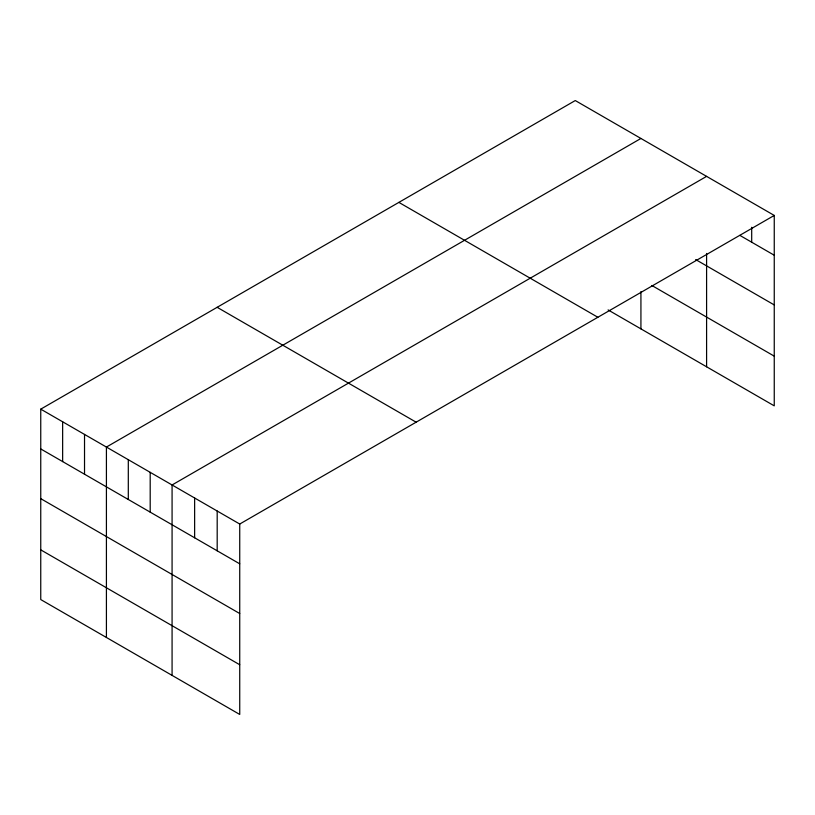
<?xml version="1.0" encoding="UTF-8"?>
<svg xmlns="http://www.w3.org/2000/svg" width="815" height="815" viewBox="0 0 815 815"><rect width="100%" height="100%" fill="white"/><g stroke="black" fill="none" stroke-linecap="round" stroke-linejoin="round"><path stroke-width="1.22" d="M40.75 409.15L239.732 524.035L239.732 714.449L40.75 599.565L40.75 409.15L575.268 100.551L774.25 215.435L774.25 405.85L608.102 309.924M640.926 138.458L106.419 447.058L106.419 637.483M706.595 176.376L172.077 484.966L172.077 675.391M239.732 524.035L774.25 215.435M739.888 235.392L774.25 255.227M695.653 259.557L774.25 304.932M651.878 285.495L774.25 356.145M398.871 202.385L597.864 317.269M217.136 307.306L416.129 422.19M40.75 448.943L239.732 563.827M40.75 498.648L239.732 613.532M40.75 549.86L239.732 664.745M751.695 227.283L751.695 242.208M706.595 253.445L706.595 366.791M640.926 291.597L640.926 328.883M217.187 511.015L217.187 550.808M194.632 497.996L194.632 537.788M150.194 472.333L150.194 512.136M128.301 459.701L128.301 499.493M84.526 434.426L84.526 474.218M62.643 421.783L62.643 461.585"/></g></svg>
